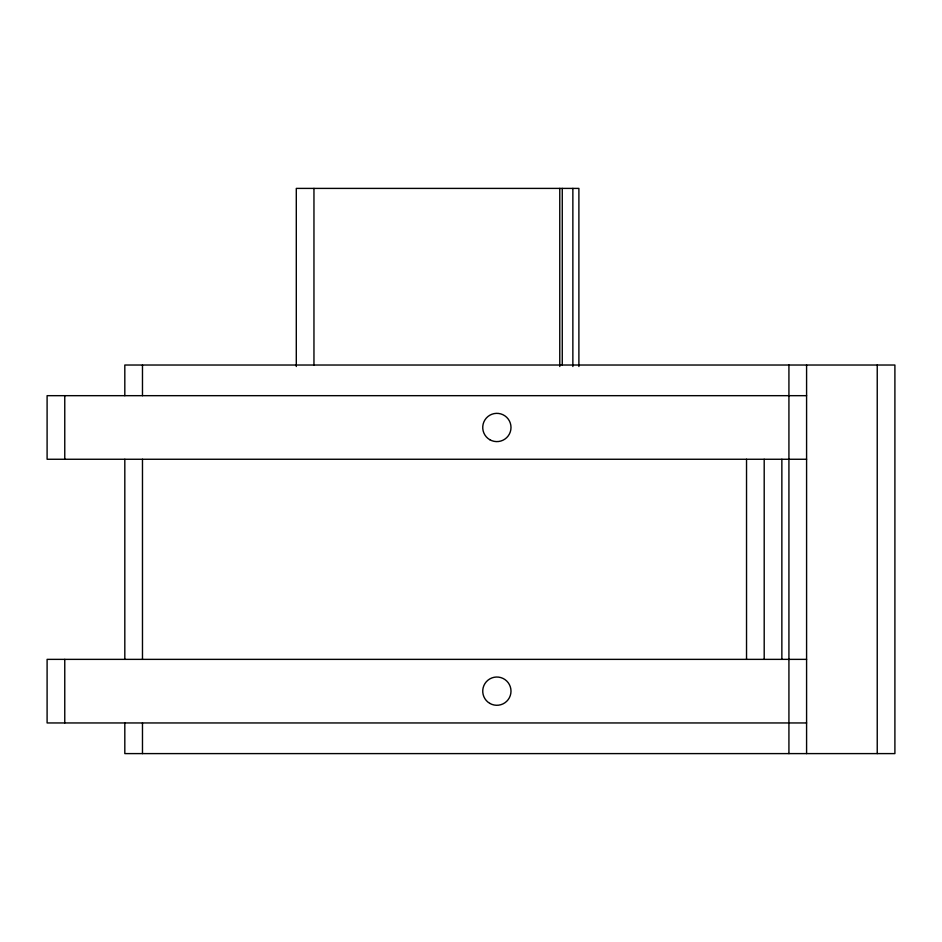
<?xml version="1.0" encoding="UTF-8"?>
<svg xmlns="http://www.w3.org/2000/svg" width="942" height="942" viewBox="0 0 942 942"><rect width="100%" height="100%" fill="white"/><g stroke="black" fill="none" stroke-linecap="round" stroke-linejoin="round"><path stroke-width="1.41" d="M806.587 395.675L47.1 395.675L47.1 459.26L806.587 459.26M806.587 659.365L47.1 659.365L47.1 722.95L806.587 722.95M877.237 365.025L877.237 753.6M806.587 365.025L806.587 753.6M788.925 365.025L788.925 753.6M781.86 459.26L781.86 659.365M764.197 459.26L764.197 659.365M746.535 459.26L746.535 659.365M578.894 366.497L578.894 188.4L296.294 188.4L296.294 366.497M572.866 188.4L572.866 366.497M562.268 188.4L562.268 365.025M559.772 188.4L559.772 366.497M313.957 188.4L313.957 365.025M142.477 365.025L142.477 395.675M142.477 459.26L142.477 659.365M142.477 722.95L142.477 753.6M124.815 395.675L124.815 365.025L894.9 365.025L894.9 753.6L124.815 753.6L124.815 722.95M124.815 459.26L124.815 659.365M64.763 395.675L64.763 459.26M64.763 659.365L64.763 722.95M489.805 439.714A14.13 14.13 0 0 0 511 427.468A14.13 14.13 0 0 0 489.805 415.234A14.13 14.13 0 0 0 489.805 439.714M489.805 703.391A14.13 14.13 0 0 0 511 691.157A14.13 14.13 0 0 0 489.805 678.911A14.13 14.13 0 0 0 489.805 703.391"/></g></svg>
